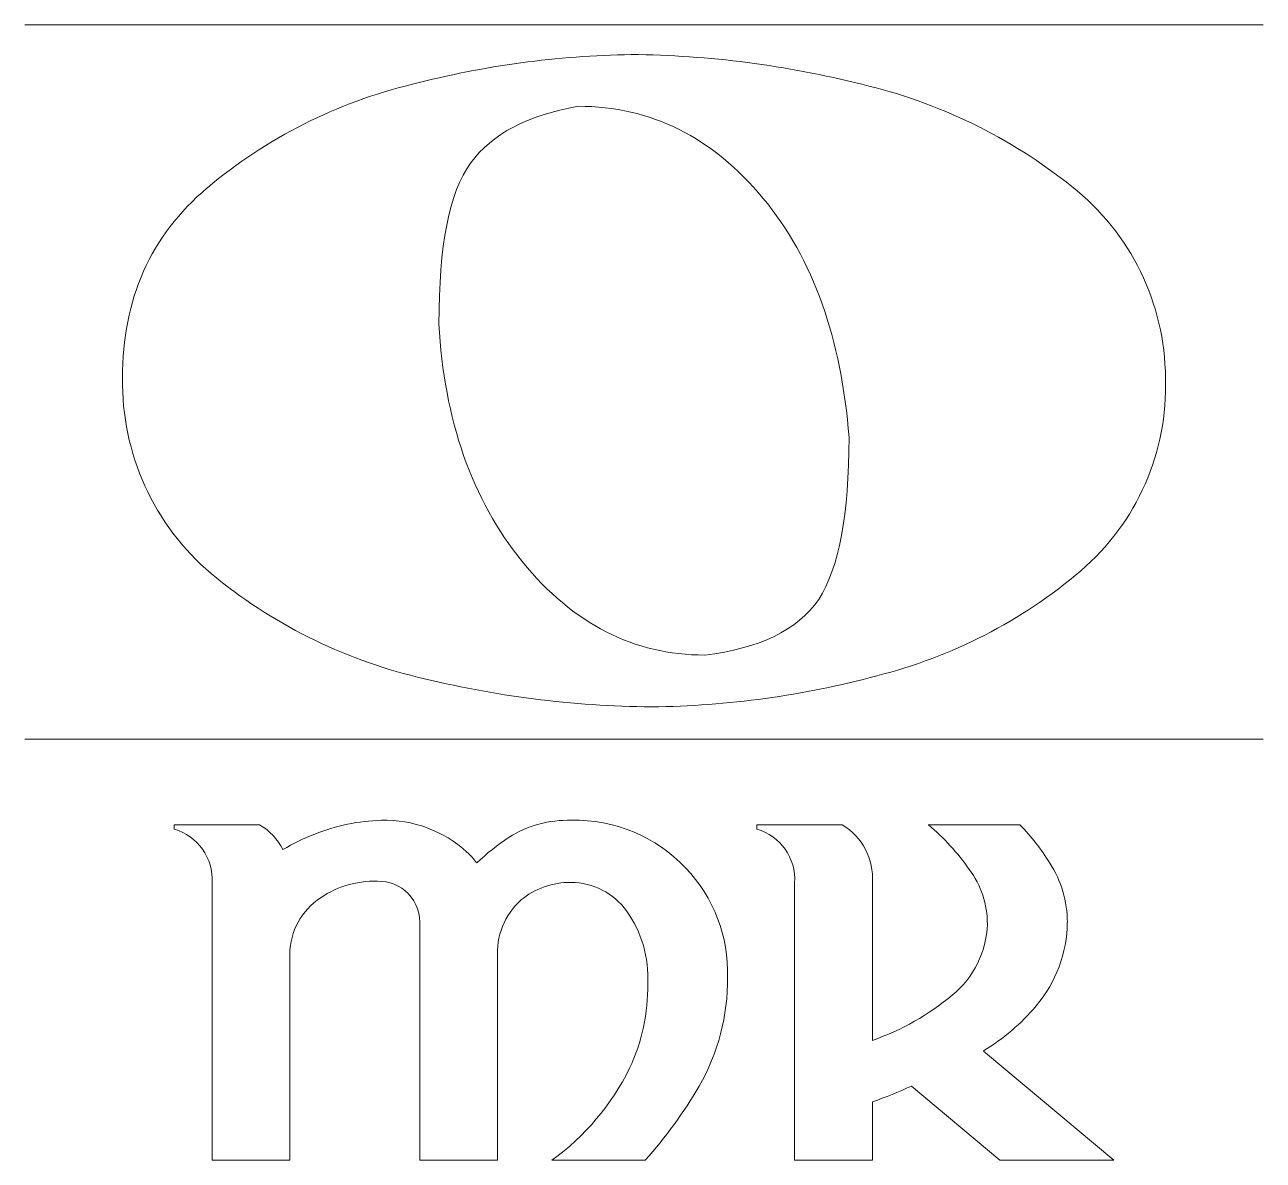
# Model space of a CAD drawing. Header units: millimetres. Extents: x -13 to 13, y -8.8 to 15.
import ezdxf

# ---------------------------------------------------------------- set-up
doc = ezdxf.new("R2010")
doc.units = ezdxf.units.MM
doc.layers.add('engrave', color=3, linetype='Continuous', lineweight=0)

msp = doc.modelspace()

# ---------------------------------------------------------------- linework, layer by layer
at = {"layer": 'engrave'}
for p, q in [((-13, 15), (13, 15)), ((-4.305, 8.723), (-4.305, 8.723)), ((-10.948, 7.582), (-10.948, 7.582)), ((-13, 0), (13, 0)), ((-9.862, -1.891), (-9.862, -1.797)), ((-9.862, -1.797), (-8.072, -1.797)), ((2.37, -1.891), (2.37, -1.797)), ((2.37, -1.797), (4.161, -1.797)), ((5.969, -1.797), (7.89, -1.797)), ((-9.069, -8.841), (-9.069, -3.014)), ((3.163, -8.841), (3.163, -3.014)), ((4.794, -3.014), (4.794, -6.324)), ((-4.706, -8.841), (-4.706, -3.937)), ((-7.438, -4.599), (-7.438, -8.841)), ((-3.074, -4.599), (-3.074, -8.841)), ((7.125, -6.548), (9.862, -8.841)), ((7.47, -8.841), (5.615, -7.284)), ((4.794, -7.615), (4.794, -8.841)), ((-7.438, -8.841), (-9.069, -8.841)), ((-3.074, -8.841), (-4.706, -8.841)), ((0.026, -8.841), (-1.932, -8.841)), ((4.794, -8.841), (3.163, -8.841)), ((9.862, -8.841), (7.47, -8.841))]:
    msp.add_line(p, q, dxfattribs=at)
for centre, radius, start, end in [((0.021, -4.954), 19.331, 90.8498, 104.634), ((-0.46, -6.152), 20.528, 75.815, 89.4583), ((-2.417, 3.558), 10.481, 103.4934, 130.0942), ((2.064, 2.994), 11.044, 51.2169, 76.8815), ((5.784, 7.548), 5.164, 0.3697, 51.7425), ((-5.67, 7.501), 5.279, 179.1252, 229.6468), ((5.856, 7.405), 5.095, 310.5412, 1.9869), ((-2.221, 11.758), 10.757, 230.3299, 256.3663), ((2.312, 11.599), 10.586, 284.0901, 310.36), ((0.331, 21.678), 20.999, 255.978, 269.5309), ((-0.022, 19.477), 18.799, 270.5542, 285.1463), ((-8.676, -2.854), 1.217, 26.0564, 60.2483), ((-5.423, -5.665), 3.962, 91.2943, 112.0592), ((-5.437, -4.25), 2.547, 47.5439, 91.7033), ((-1.599, -4.018), 2.315, 88.2008, 122.1708), ((-1.442, -4.888), 3.185, 43.3509, 91.52), ((3.489, -2.921), 1.309, 355.9104, 59.1352), ((2.79, -5.569), 4.933, 35.0744, 49.8689), ((4.746, -4.9), 4.417, 31.3168, 44.6164), ((-10.165, -2.946), 1.098, 356.4355, 73.9623), ((-5.523, -5.702), 3.96, 110.5178, 121.332), ((-0.13, -6.158), 4.909, 123.3889, 133.5469), ((2.067, -2.946), 1.098, 356.4356, 73.9622), ((-4.776, -3.527), 1.568, 36.3033, 47.5416), ((-1.432, -4.904), 3.188, 358.2694, 43.6811), ((5.317, -3.875), 1.892, 359.6667, 37.064), ((6.598, -3.849), 2.29, 0.0151, 32.9495), ((-5.657, -4.996), 2.015, 88.1541, 126.8169), ((-5.58, -3.876), 0.894, 45.0758, 90.7497), ((-1.562, -4.61), 1.601, 88.9014, 129.9261), ((-1.529, -4.442), 1.432, 35.6863, 90.0889), ((-5.624, -3.868), 0.921, 355.6953, 42.7818), ((-5.986, -4.54), 1.453, 127.1957, 182.3386), ((-1.582, -4.489), 1.496, 132.315, 184.2337), ((-2.319, -5.001), 2.4, 356.785, 35.5207), ((5.195, -3.814), 2.016, 309.3425, 357.9592), ((6.139, -3.818), 2.748, 319.6837, 359.3716), ((-3.827, -5.224), 3.905, 334.4009, 1.307), ((-2.811, -5.032), 4.567, 330.3785, 0.3988), ((3.023, -1.242), 5.382, 289.2163, 309.8616), ((4.819, -2.734), 4.456, 301.1651, 320.0378), ((-5.027, -4.581), 5.266, 306.0012, 333.7374), ((-7.288, -2.315), 9.802, 318.2552, 329.506), ((1.767, 1.072), 9.2, 289.2132, 294.7251)]:
    msp.add_arc(centre, radius, start, end, dxfattribs=at)
for points in [[(-1.382, 13.288), (-2.445, 13.098), (-3.189, 12.717), (-3.64, 12.092)], [(2.498, 11.359), (1.435, 12.636), (0.159, 13.288), (-1.382, 13.288)], [(-3.64, 12.092), (-4.092, 11.495), (-4.305, 10.353), (-4.305, 8.723)], [(-10.948, 7.582), (-10.948, 9.239), (-10.363, 10.571), (-9.168, 11.576)], [(4.305, 6.332), (4.145, 8.397), (3.561, 10.082), (2.498, 11.359)], [(-4.305, 8.723), (-4.199, 6.712), (-3.614, 5.027), (-2.551, 3.723)], [(3.667, 2.935), (4.092, 3.587), (4.305, 4.728), (4.305, 6.332)], [(-2.551, 3.723), (-1.488, 2.418), (-0.213, 1.766), (1.276, 1.766)], [(1.276, 1.766), (2.418, 1.902), (3.215, 2.283), (3.667, 2.935)]]:
    msp.add_open_spline(points, degree=3, dxfattribs=at)

doc.saveas('drawing.dxf')
